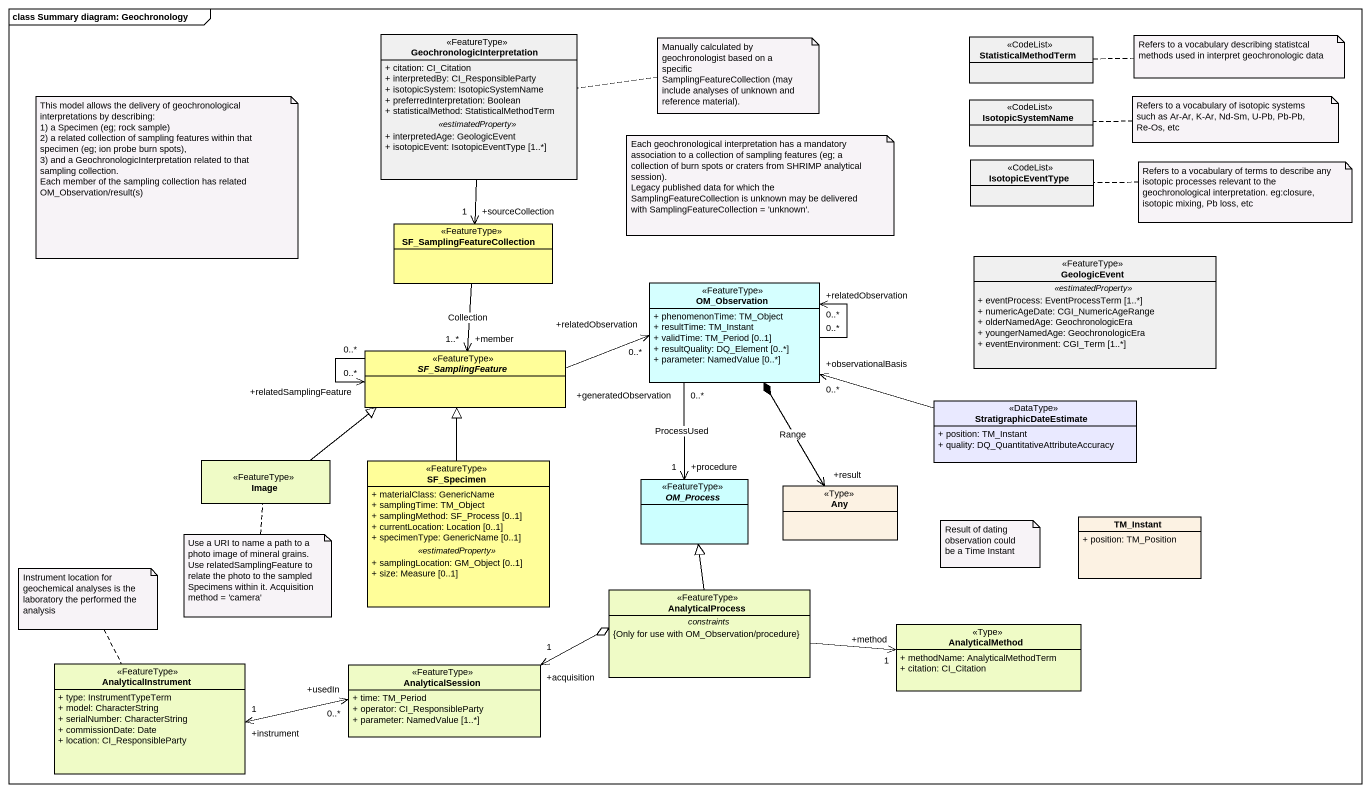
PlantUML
@startuml
mainframe class Summary diagram: Geochronology
hide circle
hide empty members
skinparam classAttributeIconSize 0
class GeochronologicInterpretation <<FeatureType>> #F0F0F0 {
  + citation: CI_Citation
  + interpretedBy: CI_ResponsibleParty
  + isotopicSystem: IsotopicSystemName
  + preferredInterpretation: Boolean
  + statisticalMethod: StatisticalMethodTerm
  .. <<estimatedProperty>> ..
  + interpretedAge: GeologicEvent
  + isotopicEvent: IsotopicEventType [1..*]
}
class StatisticalMethodTerm <<CodeList>> #F0F0F0
class IsotopicSystemName <<CodeList>> #F0F0F0
class IsotopicEventType <<CodeList>> #F0F0F0
class SF_SamplingFeatureCollection <<FeatureType>> #FFFE99
class OM_Observation <<FeatureType>> #D5FFFF {
  + phenomenonTime: TM_Object
  + resultTime: TM_Instant
  + validTime: TM_Period [0..1]
  + resultQuality: DQ_Element [0..*]
  + parameter: NamedValue [0..*]
}
class GeologicEvent <<FeatureType>> #F0F0F0 {
  .. <<estimatedProperty>> ..
  + eventProcess: EventProcessTerm [1..*]
  + numericAgeDate: CGI_NumericAgeRange
  + olderNamedAge: GeochronologicEra
  + youngerNamedAge: GeochronologicEra
  + eventEnvironment: CGI_Term [1..*]
}
abstract class SF_SamplingFeature <<FeatureType>> #FFFE99
class StratigraphicDateEstimate <<DataType>> #E9E9FF {
  + position: TM_Instant
  + quality: DQ_QuantitativeAttributeAccuracy
}
class Image <<FeatureType>> #EFFBC6
class SF_Specimen <<FeatureType>> #FFFE99 {
  + materialClass: GenericName
  + samplingTime: TM_Object
  + samplingMethod: SF_Process [0..1]
  + currentLocation: Location [0..1]
  + specimenType: GenericName [0..1]
  .. <<estimatedProperty>> ..
  + samplingLocation: GM_Object [0..1]
  + size: Measure [0..1]
}
abstract class OM_Process <<FeatureType>> #CCFFFF
class Any <<Type>>
class TM_Instant {
  + position: TM_Position
}
class AnalyticalProcess <<FeatureType>> #EFFBC6 {
  -- constraints --
  {Only for use with OM_Observation/procedure}
}
class AnalyticalMethod <<Type>> #EFFBC6 {
  + methodName: AnalyticalMethodTerm
  + citation: CI_Citation
}
class AnalyticalInstrument <<FeatureType>> #EFFBC6 {
  + type: InstrumentTypeTerm
  + model: CharacterString
  + serialNumber: CharacterString
  + commissionDate: Date
  + location: CI_ResponsibleParty
}
class AnalyticalSession <<FeatureType>> #EFFBC6 {
  + time: TM_Period
  + operator: CI_ResponsibleParty
  + parameter: NamedValue [1..*]
}
GeochronologicInterpretation --> "+sourceCollection\n1" SF_SamplingFeatureCollection
SF_SamplingFeatureCollection --> "+member\n1..*" SF_SamplingFeature : Collection
OM_Observation "0..*" --> "+relatedObservation\n0..*" OM_Observation
OM_Observation "+generatedObservation\n0..*" --> "+procedure\n1" OM_Process : ProcessUsed
SF_SamplingFeature -right-> "+relatedObservation\n0..*" OM_Observation
SF_SamplingFeature "0..*" --> "+relatedSamplingFeature\n0..*" SF_SamplingFeature
StratigraphicDateEstimate -left-> "+observationalBasis\n0..*" OM_Observation
Image -right-|> SF_SamplingFeature
SF_Specimen -up-|> SF_SamplingFeature
Any "+result" <-up-* OM_Observation : Range
AnalyticalProcess -up-|> OM_Process
AnalyticalProcess -right-> "+method\n1" AnalyticalMethod
AnalyticalProcess o-left-> "+acquisition\n1" AnalyticalSession
AnalyticalSession "+usedIn\n0..*" <-left-> "+instrument\n1" AnalyticalInstrument
note right of GeochronologicInterpretation : Manually calculated by geochronologist based on a specific SamplingFeatureCollection (may include analyses of unknown and reference material).
note right of StatisticalMethodTerm : Refers to a vocabulary describing statistcal methods used in interpret geochronologic data
note as N3
  This model allows the delivery of geochronological interpretations by describing:
  1) a Specimen (eg; rock sample)
  2) a related collection of sampling features within that specimen (eg; ion probe burn spots),
  3) and a GeochronologicInterpretation related to that sampling collection.
  Each member of the sampling collection has related OM_Observation/result(s)
end note
note right of IsotopicSystemName : Refers to a vocabulary of isotopic systems such as Ar-Ar, K-Ar, Nd-Sm, U-Pb, Pb-Pb, Re-Os, etc
note as N5
  Each geochronological interpretation has a mandatory association to a collection of sampling features (eg; a collection of burn spots or craters from SHRIMP analytical session).
  Legacy published data for which the SamplingFeatureCollection is unknown may be delivered with SamplingFeatureCollection = 'unknown'.
end note
note right of IsotopicEventType : Refers to a vocabulary of terms to describe any isotopic processes relevant to the geochronological interpretation. eg:closure, isotopic mixing, Pb loss, etc
note as N7
  Result of dating observation could be a Time Instant
end note
note bottom of Image : Use a URI to name a path to a photo image of mineral grains. Use relatedSamplingFeature to relate the photo to the sampled Specimens within it. Acquisition method = 'camera'
note top of AnalyticalInstrument : Instrument location for geochemical analyses is the laboratory the performed the analysis
@enduml
